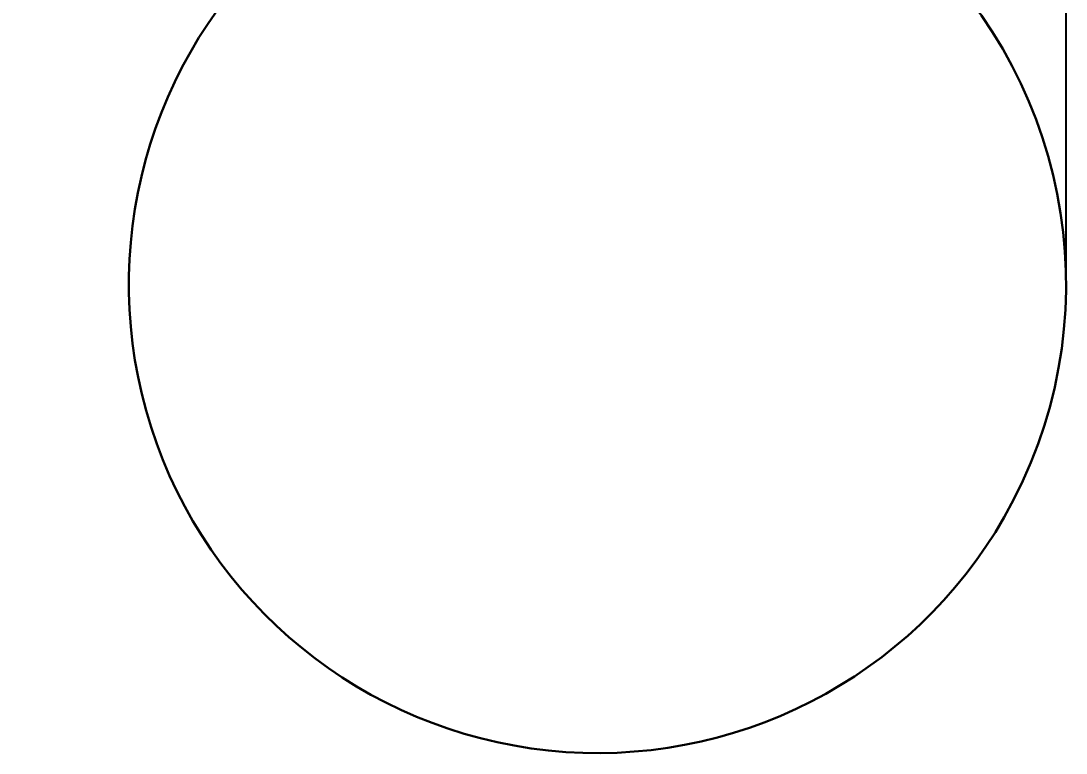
# Model space of a CAD drawing. Header units: millimetres. Extents: x 786 to 1380, y -734 to -314.
# Drawn here: x 1145.9 to 1246.3, y -551.3 to -481 of the extents above; entities that cross this region are included whole.
import ezdxf

# ---------------------------------------------------------------- set-up
doc = ezdxf.new("R2010")
doc.units = ezdxf.units.MM
doc.header["$PDSIZE"] = -1
doc.layers.add('粗实线层', color=7, linetype='Continuous', lineweight=15)
doc.dimstyles.new('ISO-25', dxfattribs={"dimtxt": 2.5, "dimasz": 2.5, "dimexe": 1.25, "dimexo": 0.625, "dimtad": 1, "dimtxsty": 'Standard', "dimcen": 2.5, "dimadec": 0, "dimazin": 0, "dimtfac": 1, "dimtmove": 0, "dimatfit": 3, "dimfxl": 1, "dimarcsym": 0})

# ---------------------------------------------------------------- blocks, each defined once
blk = doc.blocks.new('*D130')
at = {"color": 0, "lineweight": -2, "transparency": 16777216}
for p, q in [((1145.92, -458.61), (1145.92, -342.53)), ((1246.28, -506.31), (1246.28, -342.53)), ((1150, -344.53), (1242.2, -344.53))]:
    blk.add_line(p, q, dxfattribs=at)
at = {"color": 0, "transparency": 16777216}
for points in [[(1150, -343.85), (1150, -345.21), (1145.92, -344.53)], [(1242.2, -343.85), (1242.2, -345.21), (1246.28, -344.53)]]:
    blk.add_solid(points, dxfattribs=at)
at = {"layer": 'Defpoints', "color": 0, "transparency": 16777216}
for p in [(1246.28, -344.53), (1145.92, -458.61), (1246.28, -506.31)]:
    blk.add_point(p, dxfattribs=at)
at = {"color": 0, "transparency": 16777216, "insert": (1196.1, -340.97), "char_height": 3.5, "attachment_point": 5}
blk.add_mtext('200,72', dxfattribs=at)

msp = doc.modelspace()

# ---------------------------------------------------------------- linework, layer by layer
at = {"layer": '粗实线层', "color": 7, "linetype": 'Continuous', "lineweight": 30}
for start, end in [(131.512021, 330.232114), (330.232114, 47.280316)]:
    msp.add_arc((1201.2771, -506.3068), 45, start, end, dxfattribs=at)

# ---------------------------------------------------------------- dimensions: what is measured, and where the dimension line sits
dim = msp.add_linear_dim(base=(1246.2771, -344.5321), p1=(1145.9154, -458.6119), p2=(1246.2771, -506.3068), dimstyle='ISO-25', override={"dimtxt": 3.5, "dimasz": 4.08, "dimexe": 2, "dimexo": 0, "dimgap": 1.524, "dimtih": 1, "dimtoh": 1, "dimlfac": 2, "dimzin": 0, "dimadec": 2, "dimtzin": 0})
dim.commit()
dim.dimension.update_dxf_attribs({"geometry": '*D130', "text_midpoint": (1196.0962, -340.9664)})

doc.saveas('drawing.dxf')
